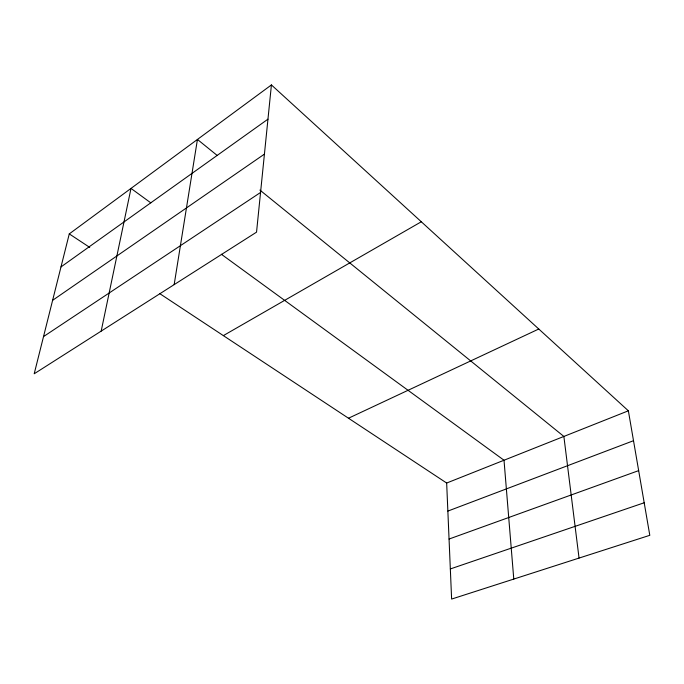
<?xml version="1.0" encoding="UTF-8"?>
<svg xmlns="http://www.w3.org/2000/svg" width="684" height="684" viewBox="0 0 684 684"><rect width="100%" height="100%" fill="white"/><g stroke="black" fill="none" stroke-linecap="round" stroke-linejoin="round"><path stroke-width="1.03" d="M271.42 84.927L256.543 232.15L34.2 373.78L69.272 233.902L271.42 84.927L628.365 410.81L649.8 535.316L451.62 599.073L446.661 483.032L159.902 293.727M174.163 284.621L197.437 139.442L217.161 155.43M101.181 331.116L131.003 188.408L150.805 202.849M60.996 266.922L267.957 119.17M52.617 300.319L264.426 154.122M43.52 336.596L260.553 192.46M223.352 335.613L421.301 221.77M348.489 418.223L538.77 329.013M446.661 483.032L628.365 410.81M447.866 511.085L633.512 440.71M449.055 539.043L638.659 470.626M450.329 568.943L644.191 502.766M69.272 233.902L89.732 247.403M221.368 254.26L504.014 460.238L513.778 579.074M259.903 190.075L563.872 436.443L579.049 558.076"/></g></svg>
